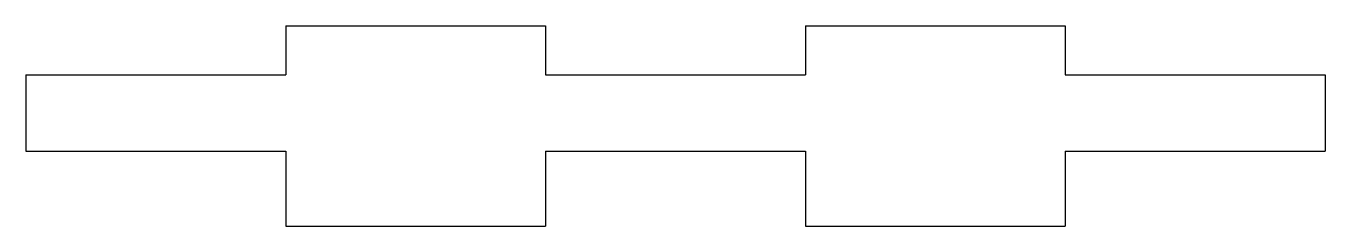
# Model space of a CAD drawing. Extents: x -30.3 to 54.8, y -9.9 to 3.2.
import ezdxf

# ---------------------------------------------------------------- set-up
doc = ezdxf.new("R2010")
doc.units = 0
doc.header["$MEASUREMENT"] = 0
doc.layers.add('VISIBLE', color=7, linetype='CONTINUOUS')

msp = doc.modelspace()

# ---------------------------------------------------------------- linework, layer by layer
at = {"layer": 'VISIBLE'}
for p, q in [((-13.32, 3.2), (3.7, 3.2)), ((-13.32, 3.2), (-13.32, 0)), ((3.7, 3.2), (3.7, 0)), ((20.72, 3.2), (37.74, 3.2)), ((20.72, 3.2), (20.72, 0)), ((37.74, 3.2), (37.74, 0)), ((-30.34, 0), (-13.32, 0)), ((-30.34, 0), (-30.34, -5)), ((3.7, 0), (20.72, 0)), ((37.74, 0), (54.76, 0)), ((54.76, 0), (54.76, -5)), ((-30.34, -5), (-13.32, -5)), ((-13.32, -5), (-13.32, -9.9)), ((3.7, -5), (3.7, -9.9)), ((3.7, -5), (20.72, -5)), ((20.72, -5), (20.72, -9.9)), ((37.74, -5), (37.74, -9.9)), ((37.74, -5), (54.76, -5)), ((-13.32, -9.9), (3.7, -9.9)), ((20.72, -9.9), (37.74, -9.9))]:
    msp.add_line(p, q, dxfattribs=at)

doc.saveas('drawing.dxf')
